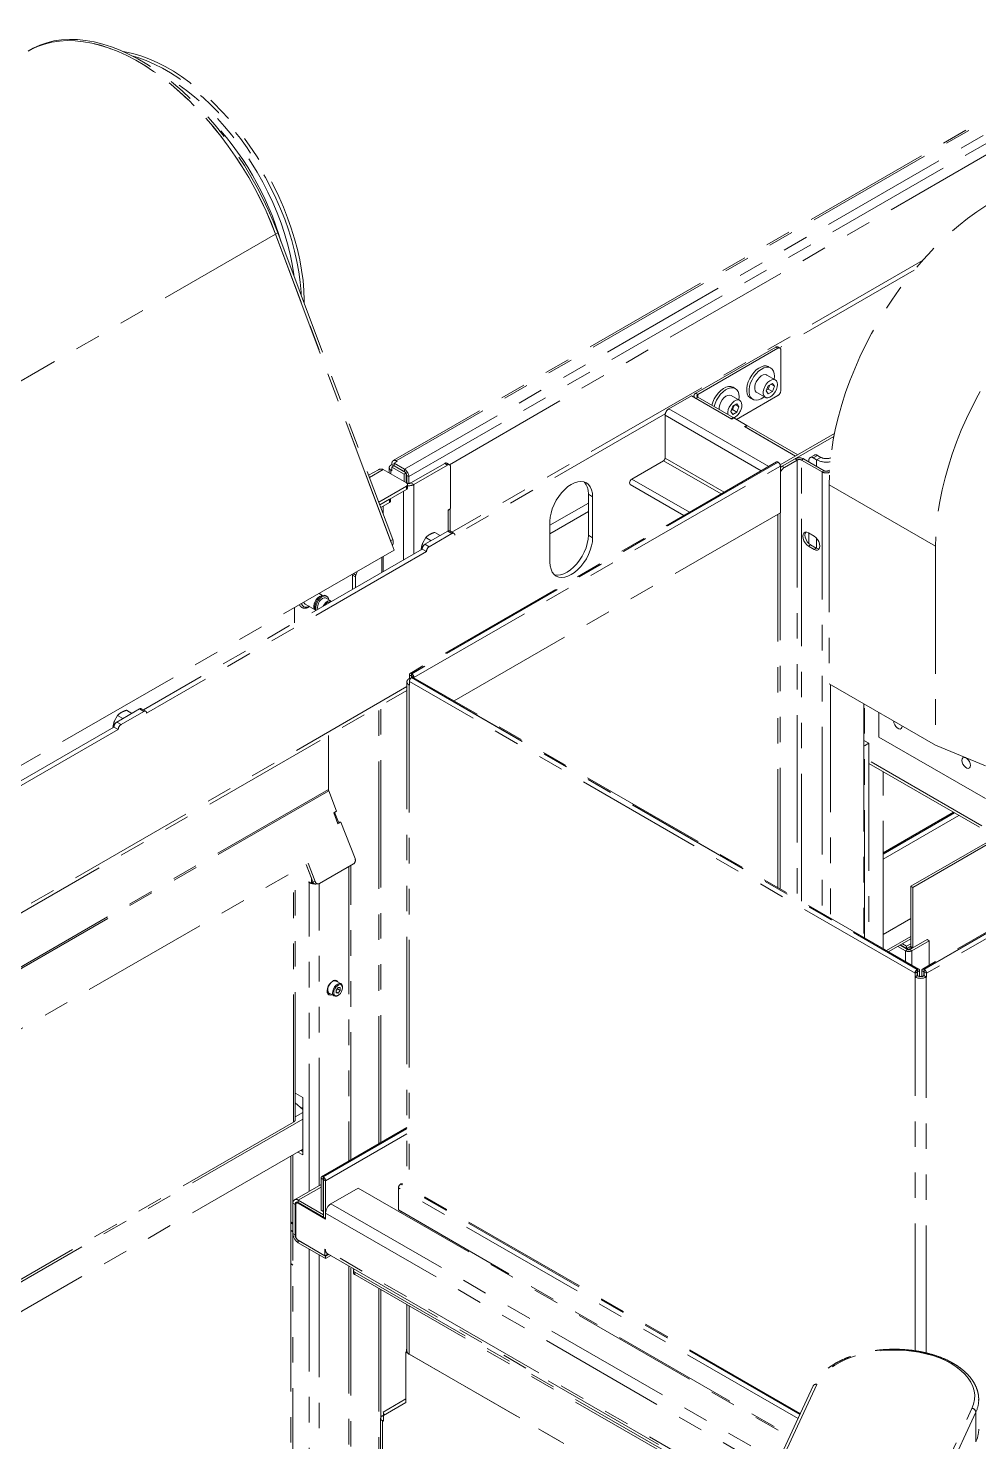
# Paper-space layout 'Blatt1' of a CAD drawing. Header units: millimetres. Extents: x 0 to 1189, y 0 to 841.
# Drawn here: x 619.1 to 666.4, y 209.8 to 280.2 of the extents above; entities that cross this region are included whole.
import ezdxf

# ---------------------------------------------------------------- set-up
doc = ezdxf.new("R2010")
doc.units = ezdxf.units.MM
doc.linetypes.add('PHANTOM', pattern=[12.7, 6.35, -1.27, 1.27, -1.27, 1.27, -1.27])

psp = doc.layouts.new('Blatt1')

# ---------------------------------------------------------------- linework, layer by layer
at = {"color": 7, "linetype": 'PHANTOM', "lineweight": 18}
for p, q in [((674.602, 280.249), (637.302, 258.717)), ((619.243, 279.18), (619.137, 279.119)), ((640.096, 258.513), (675.53, 278.969)), ((631.442, 270), (637.343, 254.251)), ((637.172, 254.717), (631.446, 270.002)), ((631.552, 270.064), (637.279, 254.778)), ((663.657, 268.687), (640.216, 255.154)), ((663.24, 268.201), (656.536, 264.331)), ((656.35, 264.37), (652.362, 262.068)), ((656.456, 264.309), (652.468, 262.007)), ((656.556, 264.319), (656.45, 264.38)), ((656.597, 262.203), (656.597, 264.228)), ((656.1, 263.325), (655.987, 263.39)), ((656.324, 262.734), (655.9, 262.979)), ((652.143, 261.942), (651.02, 261.293)), ((654.158, 260.778), (652.143, 261.942)), ((652.271, 261.942), (652.271, 261.868)), ((654.556, 261.713), (654.132, 261.958)), ((654.332, 262.305), (654.219, 262.37)), ((654.392, 260.766), (656.456, 261.958)), ((655.4, 262.113), (655.824, 261.868)), ((655.87, 262.183), (655.972, 262.446)), ((655.972, 262.038), (655.87, 262.183)), ((655.964, 262.278), (655.89, 262.235)), ((656.046, 262.489), (655.964, 262.278)), ((655.964, 262.278), (656.176, 262.155)), ((655.972, 262.446), (656.176, 262.564)), ((656.176, 262.155), (655.972, 262.038)), ((656.101, 262.52), (656.278, 262.418)), ((656.176, 262.564), (656.278, 262.418)), ((656.278, 262.418), (656.176, 262.155)), ((652.271, 261.869), (652.27, 261.868)), ((654.123, 260.799), (652.362, 261.815)), ((654.229, 260.86), (652.468, 261.876)), ((654.102, 261.163), (654.205, 261.426)), ((654.196, 261.257), (654.122, 261.215)), ((654.278, 261.468), (654.196, 261.257)), ((654.196, 261.257), (654.408, 261.135)), ((654.205, 261.426), (654.409, 261.543)), ((654.333, 261.5), (654.51, 261.398)), ((654.51, 261.398), (654.408, 261.135)), ((654.409, 261.543), (654.51, 261.398)), ((655.087, 261.832), (655.2, 261.766)), ((650.844, 261.045), (640.369, 254.998)), ((650.834, 260.973), (650.834, 258.845)), ((654.204, 261.017), (654.102, 261.163)), ((654.123, 260.799), (654.229, 260.86)), ((654.264, 260.84), (654.158, 260.778)), ((654.408, 261.135), (654.204, 261.017)), ((654.229, 260.819), (654.229, 260.86)), ((654.264, 260.84), (654.9, 260.472)), ((654.9, 260.472), (654.794, 260.411)), ((657.335, 258.944), (654.794, 260.411)), ((654.83, 260.391), (654.936, 260.452)), ((657.335, 258.944), (654.83, 260.391)), ((654.9, 260.431), (654.9, 260.472)), ((657.441, 259.006), (654.936, 260.452)), ((656.567, 258.501), (659.271, 260.062)), ((656.576, 258.384), (659.244, 259.924)), ((637.24, 258.518), (637.187, 258.487)), ((637.24, 258.579), (637.24, 258.518)), ((637.346, 258.457), (637.24, 258.518)), ((637.346, 258.457), (637.24, 258.396)), ((637.24, 258.212), (637.24, 258.396)), ((637.24, 258.396), (637.845, 258.047)), ((637.346, 258.457), (637.346, 258.518)), ((637.951, 258.108), (637.346, 258.457)), ((637.506, 258.671), (637.353, 258.583)), ((637.866, 258.287), (637.353, 258.583)), ((637.353, 258.461), (637.353, 258.583)), ((637.353, 258.461), (637.866, 258.165)), ((637.506, 258.671), (637.452, 258.702)), ((656.382, 258.647), (638.139, 248.115)), ((638.184, 257.607), (639.867, 258.578)), ((638.326, 257.525), (640.009, 258.496)), ((640.109, 258.506), (639.967, 258.588)), ((640.15, 256.333), (640.15, 258.415)), ((650.755, 258.707), (649.18, 257.798)), ((656.467, 258.635), (656.46, 258.639)), ((656.576, 256.122), (656.576, 258.445)), ((657.304, 258.804), (656.668, 258.437)), ((656.774, 258.376), (657.411, 258.743)), ((657.623, 258.743), (658.648, 258.151)), ((658.754, 258.213), (657.729, 258.804)), ((657.997, 258.731), (657.997, 258.649)), ((658.272, 258.991), (658.06, 258.868)), ((658.21, 258.853), (658.379, 258.756)), ((658.422, 258.976), (658.591, 258.878)), ((636.565, 258.263), (636.078, 257.982)), ((637.958, 257.607), (636.798, 258.276)), ((637.099, 258.365), (637.099, 258.102)), ((637.24, 258.212), (637.187, 258.242)), ((637.951, 258.108), (637.845, 258.047)), ((637.845, 258.047), (637.845, 257.672)), ((637.951, 258.108), (637.951, 257.611)), ((637.972, 257.599), (637.972, 257.981)), ((638.078, 257.58), (638.078, 257.92)), ((659.026, 258.247), (658.966, 258.213)), ((636.578, 256.647), (637.958, 257.443)), ((636.629, 256.513), (637.958, 257.28)), ((638.017, 257.362), (638.017, 257.525)), ((647.016, 257.039), (647.016, 254.997)), ((649.1, 257.529), (651.773, 255.986)), ((659.002, 257.51), (659.002, 247.598)), ((636.629, 256.513), (637.117, 256.794)), ((636.679, 256.378), (637.117, 256.631)), ((637.175, 256.713), (637.175, 256.828)), ((640.15, 256.333), (640.03, 256.263)), ((640.142, 255.197), (640.142, 256.328)), ((647.228, 254.875), (647.228, 256.916)), ((640.03, 256.263), (640.03, 256.231)), ((640.03, 256.231), (640.037, 256.235)), ((640.334, 246.746), (656.576, 256.122)), ((645.107, 255.692), (645.107, 253.65)), ((656.456, 256.053), (656.456, 237.438)), ((656.562, 256.114), (656.562, 237.377)), ((638.921, 254.881), (638.774, 254.612)), ((640.016, 255.202), (638.884, 254.549)), ((639.19, 254.726), (638.921, 254.881)), ((639.096, 254.427), (640.228, 255.08)), ((639.639, 254.985), (639.37, 255.14)), ((640.328, 255.09), (640.116, 255.212)), ((658.259, 254.946), (657.976, 255.11)), ((657.997, 255.097), (657.997, 254.582)), ((637.343, 254.251), (598.247, 231.682)), ((638.743, 254.304), (624.872, 246.296)), ((638.955, 254.182), (625.025, 246.14)), ((637.19, 254.659), (637.172, 254.717)), ((638.718, 254.29), (638.696, 254.302)), ((638.696, 254.302), (638.707, 254.283)), ((638.743, 254.304), (638.955, 254.182)), ((657.976, 254.456), (658.259, 254.293)), ((658.365, 254.354), (658.082, 254.518)), ((664.305, 254.449), (664.305, 244.536)), ((636.728, 253.896), (636.728, 253.141)), ((635.309, 253.077), (635.278, 252.997)), ((635.278, 252.304), (635.278, 252.997)), ((635.42, 252.386), (635.42, 252.924)), ((635.438, 253.017), (635.506, 253.191)), ((633.776, 251.999), (633.609, 252.096)), ((632.393, 251.394), (632.393, 250.638)), ((632.921, 251.569), (633.423, 251.279)), ((633.87, 252.012), (633.936, 251.992)), ((633.993, 251.959), (633.936, 251.992)), ((634.197, 251.725), (633.957, 251.864)), ((638.092, 247.852), (638.107, 247.86)), ((638.107, 247.86), (638.107, 248.044)), ((638.146, 247.838), (638.107, 247.86)), ((638.213, 247.905), (638.213, 247.983)), ((638.216, 248.108), (638.223, 248.103)), ((638.223, 247.981), (638.216, 247.985)), ((638.223, 247.912), (638.216, 247.907)), ((638.227, 247.914), (638.227, 247.975)), ((663.474, 233.387), (638.301, 247.919)), ((638.333, 247.901), (638.333, 247.914)), ((595.168, 222.556), (637.981, 247.271)), ((637.981, 247.697), (637.981, 222.563)), ((638.107, 247.534), (638.092, 247.542)), ((638.107, 247.534), (638.107, 247.718)), ((659.002, 247.598), (664.305, 244.536)), ((636.692, 224.752), (636.692, 246.527)), ((660.734, 246.598), (660.734, 234.969)), ((660.759, 234.955), (660.759, 246.583)), ((623.577, 246.023), (623.43, 245.754)), ((624.672, 246.344), (623.54, 245.691)), ((623.846, 245.868), (623.577, 246.023)), ((623.752, 245.569), (624.884, 246.222)), ((624.295, 246.127), (624.026, 246.282)), ((624.984, 246.232), (624.772, 246.354)), ((661.476, 244.944), (661.476, 246.169)), ((623.399, 245.446), (609.527, 237.438)), ((623.611, 245.324), (609.681, 237.282)), ((623.374, 245.432), (623.352, 245.444)), ((623.352, 245.444), (623.363, 245.425)), ((623.399, 245.446), (623.611, 245.324)), ((634.076, 242.339), (634.076, 245.017)), ((660.981, 244.637), (660.759, 244.766)), ((660.759, 244.521), (660.769, 244.515)), ((660.769, 244.515), (660.981, 244.637)), ((660.769, 234.948), (660.769, 244.515)), ((660.981, 244.637), (660.981, 234.826)), ((661.476, 244.944), (666.78, 241.882)), ((666.78, 243.515), (664.305, 244.536)), ((660.981, 243.634), (666.69, 240.338)), ((681.894, 243.919), (663.651, 233.387)), ((661.689, 234.418), (661.689, 243.226)), ((634.481, 241.259), (634.091, 242.265)), ((634.34, 241.177), (634.481, 241.259)), ((634.34, 241.177), (634.552, 240.631)), ((634.571, 240.701), (634.378, 241.199)), ((665.191, 241.204), (661.689, 239.182)), ((634.533, 240.679), (634.571, 240.701)), ((634.552, 240.631), (634.693, 240.712)), ((634.693, 240.712), (634.571, 240.701)), ((635.401, 238.89), (634.693, 240.712)), ((666.886, 239.717), (663.067, 237.513)), ((663.173, 237.451), (666.992, 239.656)), ((600.171, 219.668), (633.067, 238.658)), ((632.427, 225.896), (632.427, 238.289)), ((633.228, 237.918), (632.964, 238.598)), ((633.298, 237.736), (632.964, 238.598)), ((633.421, 237.747), (633.067, 238.658)), ((635.33, 238.626), (633.633, 237.646)), ((635.2, 223.89), (635.2, 238.551)), ((633.107, 237.737), (633.228, 237.668)), ((633.107, 237.705), (633.107, 237.737)), ((633.136, 237.721), (633.107, 237.705)), ((633.114, 237.7), (633.107, 237.705)), ((633.228, 237.668), (633.228, 237.918)), ((633.308, 237.714), (633.228, 237.668)), ((633.457, 237.618), (633.58, 237.629)), ((663.067, 237.513), (663.173, 237.451)), ((663.067, 237.513), (663.067, 234.516)), ((663.173, 234.455), (663.173, 237.451)), ((661.689, 235.116), (663.067, 235.912)), ((663.067, 235.014), (661.862, 234.318)), ((663.067, 234.891), (661.968, 234.257)), ((662.424, 234.52), (662.802, 234.302)), ((662.53, 234.581), (662.802, 234.424)), ((662.908, 234.363), (662.53, 234.581)), ((662.862, 234.406), (662.544, 234.589)), ((662.862, 234.528), (662.65, 234.651)), ((662.862, 234.528), (663.067, 234.647)), ((662.862, 234.406), (662.862, 234.528)), ((662.862, 234.406), (663.067, 234.524)), ((663.881, 234.863), (663.014, 234.363)), ((663.067, 234.516), (663.014, 234.485)), ((663.067, 234.516), (663.173, 234.455)), ((663.12, 234.302), (663.987, 234.802)), ((663.12, 234.424), (663.173, 234.455)), ((663.881, 234.863), (663.987, 234.802)), ((663.987, 234.802), (663.987, 233.581)), ((663.28, 233.002), (663.28, 233.186)), ((663.386, 233.063), (663.28, 233.002)), ((663.386, 233.247), (663.386, 233.063)), ((663.4, 233.055), (663.386, 233.063)), ((663.396, 233.38), (663.389, 233.375)), ((663.389, 233.253), (663.396, 233.257)), ((663.4, 233.055), (663.4, 233.255)), ((663.506, 233.02), (663.506, 233.316)), ((663.619, 233.316), (663.619, 233.02)), ((663.725, 233.255), (663.725, 233.055)), ((663.739, 233.063), (663.725, 233.055)), ((663.736, 233.375), (663.729, 233.38)), ((663.729, 233.257), (663.736, 233.253)), ((663.739, 233.063), (663.739, 233.247)), ((663.739, 233.063), (663.845, 233.002)), ((663.845, 233.002), (663.845, 233.186)), ((634.56, 232.477), (634.454, 232.345)), ((634.525, 232.408), (634.454, 232.32)), ((634.454, 232.204), (634.454, 232.345)), ((634.707, 232.655), (634.466, 232.794)), ((634.525, 232.408), (634.508, 232.412)), ((634.525, 232.433), (634.525, 232.408)), ((634.525, 232.408), (634.666, 232.326)), ((634.666, 232.467), (634.56, 232.477)), ((634.666, 232.467), (634.666, 232.326)), ((634.779, 232.462), (634.779, 232.495)), ((663.28, 233.002), (663.294, 232.994)), ((663.831, 232.994), (663.845, 233.002)), ((634.067, 232.184), (634.03, 232.178)), ((634.035, 232.203), (634.092, 232.17)), ((634.116, 232.187), (634.357, 232.049)), ((634.158, 232.15), (634.183, 232.149)), ((634.454, 232.255), (634.56, 232.194)), ((634.56, 232.194), (634.454, 232.204)), ((634.532, 232.066), (634.56, 232.082)), ((634.56, 232.194), (634.666, 232.326)), ((632.45, 227.195), (632.427, 227.21)), ((632.427, 226.733), (632.803, 226.399)), ((632.45, 227.195), (632.803, 226.991)), ((632.803, 226.991), (632.803, 224.133)), ((632.681, 226.476), (632.803, 226.487)), ((632.337, 225.769), (610.969, 213.434)), ((632.803, 225.912), (611.079, 213.371)), ((637.981, 225.496), (633.74, 223.048)), ((632.803, 224.423), (612.369, 212.626)), ((632.202, 224.076), (632.202, 220.802)), ((632.308, 206.169), (632.308, 224.137)), ((632.803, 224.133), (632.552, 224.278)), ((632.694, 224.359), (632.803, 224.296)), ((632.803, 224.301), (632.698, 224.362)), ((633.708, 222.66), (632.387, 221.897)), ((633.708, 221.38), (633.708, 222.977)), ((633.814, 222.915), (633.814, 221.319)), ((633.818, 223.04), (633.825, 223.036)), ((633.825, 222.913), (633.818, 222.917)), ((633.829, 221.033), (633.829, 222.907)), ((633.935, 222.846), (633.935, 220.972)), ((634.203, 221.699), (635.561, 222.482)), ((635.561, 222.482), (657.028, 210.09)), ((637.562, 221.393), (637.562, 222.491)), ((637.672, 222.681), (637.679, 222.685)), ((657.568, 211.255), (637.756, 222.692)), ((632.549, 221.769), (632.483, 221.731)), ((632.577, 221.878), (633.829, 221.156)), ((632.308, 221.723), (632.308, 220.221)), ((632.414, 221.662), (632.414, 220.159)), ((632.45, 220.082), (632.45, 221.658)), ((632.563, 221.723), (633.935, 220.931)), ((633.829, 221.033), (632.577, 221.756)), ((633.814, 221.319), (633.708, 221.38)), ((633.814, 221.319), (633.829, 221.327)), ((633.829, 221.033), (633.829, 221.156)), ((633.935, 220.931), (633.935, 221.233)), ((637.562, 221.393), (657.051, 210.142)), ((637.682, 221.323), (637.682, 221.258)), ((632.202, 220.802), (632.308, 220.741)), ((632.245, 220.777), (632.202, 220.753)), ((632.202, 220.753), (632.308, 220.692)), ((632.202, 220.753), (632.202, 220.381)), ((632.308, 220.32), (632.202, 220.381)), ((632.223, 220.369), (632.202, 220.356)), ((633.829, 221.033), (633.935, 220.972)), ((632.308, 220.295), (632.202, 220.356)), ((632.202, 220.356), (632.202, 218.723)), ((632.563, 219.886), (633.906, 219.11)), ((633.935, 219.094), (632.577, 219.878)), ((632.577, 219.755), (633.935, 218.971)), ((633.906, 219.437), (633.935, 219.421)), ((633.906, 219.11), (633.906, 219.437)), ((634.012, 219.172), (633.906, 219.11)), ((633.935, 219.421), (633.935, 219.404)), ((634.092, 219.185), (633.935, 219.094)), ((634.198, 219.124), (633.935, 218.971)), ((633.935, 219.094), (633.935, 218.971)), ((634.012, 219.172), (634.012, 219.231)), ((634.012, 219.212), (634.076, 219.176)), ((634.013, 219.23), (655.51, 206.821)), ((634.076, 219.176), (634.076, 219.194)), ((634.076, 219.176), (634.092, 219.185)), ((632.308, 218.662), (632.202, 218.723)), ((632.223, 218.711), (632.202, 218.699)), ((632.202, 218.699), (632.202, 201.176)), ((632.202, 218.699), (632.308, 218.637)), ((635.2, 199.446), (635.2, 218.545)), ((635.326, 218.38), (635.326, 218.257)), ((635.384, 218.298), (655.458, 206.709)), ((635.384, 218.175), (655.414, 206.613)), ((636.692, 211.076), (636.692, 217.42)), ((637.981, 216.676), (637.981, 214.366)), ((637.985, 214.336), (637.93, 214.305)), ((637.93, 211.804), (637.93, 214.305)), ((637.93, 214.305), (654.6, 204.681)), ((637.981, 214.457), (637.965, 214.448)), ((637.965, 214.448), (637.981, 214.438)), ((637.965, 214.448), (637.965, 214.325)), ((654.6, 204.681), (638.092, 214.211)), ((658.205, 212.626), (654.737, 205.154)), ((637.93, 211.978), (636.799, 211.325)), ((636.874, 211.195), (636.799, 211.325)), ((636.816, 211.161), (637.93, 211.804)), ((636.816, 211.172), (636.816, 211.233)), ((636.675, 211.019), (636.675, 206.69)), ((636.763, 211.141), (636.816, 211.172)), ((636.816, 210.866), (636.763, 210.896)), ((636.825, 211.167), (636.816, 211.172)), ((636.816, 211.161), (636.816, 210.866))]:
    psp.add_line(p, q, dxfattribs=at)
at = {"color": 8, "linetype": 'PHANTOM', "lineweight": 18}
for p, q in [((674.752, 280.235), (637.452, 258.702)), ((675.47, 279.996), (637.866, 258.287)), ((675.682, 279.628), (638.078, 257.92)), ((631.442, 270), (592.346, 247.431)), ((631.552, 270.064), (631.446, 270.002)), ((656.456, 264.309), (656.35, 264.37)), ((652.468, 262.007), (652.362, 262.068)), ((652.468, 262.007), (652.468, 261.876)), ((651.02, 261.293), (655.993, 258.422)), ((652.362, 261.815), (652.468, 261.876)), ((655.623, 258.208), (650.834, 260.973)), ((637.293, 258.426), (637.258, 258.447)), ((637.346, 258.518), (637.311, 258.538)), ((637.346, 258.518), (637.353, 258.522)), ((637.452, 258.641), (637.452, 258.702)), ((656.46, 258.639), (638.216, 248.108)), ((656.467, 258.635), (638.223, 248.103)), ((638.333, 247.914), (656.576, 258.445)), ((639.867, 258.578), (640.009, 258.496)), ((650.755, 258.707), (653.621, 257.053)), ((650.834, 258.845), (653.78, 257.144)), ((656.774, 258.376), (656.668, 258.437)), ((657.411, 258.743), (657.304, 258.804)), ((657.411, 258.743), (657.411, 236.887)), ((657.729, 258.804), (657.623, 258.743)), ((657.623, 236.765), (657.623, 258.743)), ((658.422, 258.976), (658.21, 258.853)), ((658.591, 258.878), (658.379, 258.756)), ((658.379, 258.429), (658.379, 258.756)), ((636.798, 258.276), (636.116, 257.882)), ((637.24, 258.273), (637.187, 258.242)), ((637.187, 258.052), (637.187, 258.242)), ((637.866, 258.165), (637.866, 258.287)), ((637.972, 257.981), (638.078, 257.92)), ((652.046, 256.144), (649.18, 257.798)), ((658.754, 258.213), (658.648, 258.151)), ((658.648, 258.151), (658.648, 236.173)), ((658.966, 258.213), (659.022, 258.181)), ((637.817, 257.198), (637.817, 253.769)), ((637.958, 257.28), (637.958, 257.443)), ((638.184, 257.607), (638.326, 257.525)), ((638.326, 254.063), (638.326, 257.525)), ((647.016, 257.039), (647.228, 256.916)), ((664.305, 254.449), (659.002, 257.51)), ((636.805, 256.041), (636.805, 256.451)), ((637.117, 256.631), (637.117, 256.794)), ((645.107, 255.492), (647.016, 256.594)), ((640.03, 256.239), (640.037, 256.235)), ((640.037, 255.213), (640.037, 256.235)), ((645.107, 255.074), (647.016, 256.176)), ((640.016, 255.202), (640.228, 255.08)), ((647.016, 254.997), (647.228, 254.875)), ((637.172, 254.717), (637.279, 254.778)), ((638.884, 254.549), (639.096, 254.427)), ((658.082, 254.518), (657.976, 254.456)), ((658.365, 254.354), (658.259, 254.293)), ((658.379, 254.347), (658.379, 254.846)), ((636.805, 253.186), (636.805, 253.941)), ((635.42, 252.924), (635.281, 253.004)), ((635.438, 253.017), (635.321, 253.085)), ((638.139, 247.826), (638.092, 247.852)), ((638.213, 247.983), (638.107, 248.044)), ((638.213, 247.983), (638.216, 247.985)), ((638.216, 247.985), (638.216, 248.108)), ((638.216, 247.907), (663.389, 233.375)), ((638.223, 247.981), (638.223, 248.103)), ((638.223, 247.912), (663.396, 233.38)), ((638.227, 247.975), (638.333, 247.914)), ((637.981, 247.459), (595.005, 222.65)), ((638.107, 247.55), (638.092, 247.542)), ((638.092, 247.542), (638.092, 222.498)), ((663.28, 233.186), (638.107, 247.718)), ((659.072, 247.557), (659.072, 235.928)), ((636.579, 224.686), (636.579, 246.462)), ((624.672, 246.344), (624.884, 246.222)), ((623.54, 245.691), (623.752, 245.569)), ((666.603, 240.531), (660.981, 243.776)), ((663.729, 233.38), (681.972, 243.911)), ((663.736, 233.375), (681.979, 243.907)), ((682.089, 243.717), (663.845, 233.186)), ((634.076, 242.339), (597.488, 221.217)), ((634.091, 242.265), (597.56, 221.175)), ((665.237, 241.177), (661.689, 239.129)), ((665.244, 241.173), (661.689, 239.121)), ((665.463, 241.047), (661.689, 238.868)), ((632.337, 225.769), (632.337, 238.236)), ((635.094, 238.49), (635.094, 223.829)), ((633.143, 237.717), (633.114, 237.7)), ((633.114, 222.317), (633.114, 237.7)), ((633.421, 237.747), (633.298, 237.736)), ((633.623, 222.611), (633.623, 237.641)), ((663.014, 234.485), (663.12, 234.424)), ((662.816, 234.432), (662.802, 234.424)), ((662.908, 234.363), (662.802, 234.302)), ((662.802, 233.775), (662.802, 234.302)), ((663.014, 234.363), (663.12, 234.302)), ((663.12, 233.591), (663.12, 234.302)), ((663.386, 233.247), (663.28, 233.186)), ((663.4, 233.055), (663.294, 232.994)), ((663.389, 233.253), (663.389, 233.375)), ((663.396, 233.257), (663.396, 233.38)), ((663.4, 233.255), (663.396, 233.257)), ((663.4, 233.255), (663.506, 233.316)), ((663.725, 233.255), (663.619, 233.316)), ((663.729, 233.257), (663.725, 233.255)), ((663.725, 233.055), (663.831, 232.994)), ((663.729, 233.257), (663.729, 233.38)), ((663.736, 233.253), (663.736, 233.375)), ((663.739, 233.247), (663.845, 233.186)), ((663.294, 214.374), (663.294, 232.994)), ((663.831, 214.27), (663.831, 232.994)), ((632.803, 226.244), (632.427, 226.027)), ((637.981, 225.443), (633.818, 223.04)), ((637.981, 225.435), (633.825, 223.036)), ((637.981, 225.182), (633.935, 222.846)), ((632.577, 221.878), (633.708, 222.531)), ((633.814, 222.915), (633.708, 222.977)), ((633.814, 222.915), (633.818, 222.917)), ((633.818, 222.917), (633.818, 223.04)), ((633.825, 222.913), (633.825, 223.036)), ((633.829, 222.907), (633.935, 222.846)), ((657.454, 211.008), (637.562, 222.491)), ((657.546, 211.207), (637.672, 222.681)), ((657.549, 211.214), (637.679, 222.685)), ((632.577, 221.756), (632.577, 221.878)), ((632.414, 221.662), (632.308, 221.723)), ((632.414, 221.662), (632.452, 221.684)), ((632.598, 221.744), (632.563, 221.723)), ((633.935, 221.233), (656.227, 208.364)), ((634.203, 221.699), (656.454, 208.854)), ((632.414, 220.159), (632.308, 220.221)), ((632.45, 220.18), (632.414, 220.159)), ((632.577, 219.878), (632.577, 219.755)), ((633.114, 200.65), (633.114, 219.445)), ((633.623, 200.356), (633.623, 219.151)), ((655.557, 206.922), (633.935, 219.404)), ((635.094, 218.606), (635.094, 199.507)), ((635.384, 218.298), (635.384, 218.175)), ((636.579, 198.65), (636.579, 217.486)), ((638.092, 216.612), (638.092, 214.211)), ((658.386, 212.706), (654.918, 205.233)), ((636.87, 211.202), (636.816, 211.233)), ((662.645, 204.038), (666.114, 211.51)), ((666.307, 211.317), (662.839, 203.845)), ((666.307, 211.317), (666.307, 209.847)), ((636.816, 211.111), (636.763, 211.141)), ((636.816, 210.927), (636.763, 210.896)), ((636.763, 206.568), (636.763, 210.896))]:
    psp.add_line(p, q, dxfattribs=at)
at = {"color": 7, "linetype": 'PHANTOM', "lineweight": 18, "flags": 128}
for points in [[(631.442, 270), (631.216, 270.573), (630.969, 271.141), (630.701, 271.705), (630.414, 272.262), (630.107, 272.811), (629.783, 273.348), (629.442, 273.874), (629.085, 274.385), (628.714, 274.881), (628.329, 275.36), (627.932, 275.82), (627.525, 276.259), (627.108, 276.677), (626.683, 277.072), (626.251, 277.442), (625.814, 277.786), (625.373, 278.104), (624.93, 278.394), (624.486, 278.656), (624.042, 278.888), (623.6, 279.089), (623.162, 279.26), (622.728, 279.399), (622.301, 279.506), (621.881, 279.58), (621.47, 279.622), (621.07, 279.632), (620.681, 279.608), (620.305, 279.552), (619.943, 279.464), (619.596, 279.343), (619.266, 279.19), (619.133, 279.117)], [(619.137, 279.119), (619.27, 279.192), (619.6, 279.345), (619.946, 279.466), (620.308, 279.554), (620.684, 279.61), (621.073, 279.634), (621.474, 279.624), (621.884, 279.582), (622.304, 279.508), (622.732, 279.401), (623.165, 279.262), (623.604, 279.091), (624.046, 278.89), (624.489, 278.658), (624.934, 278.396), (625.377, 278.106), (625.818, 277.788), (626.255, 277.444), (626.686, 277.074), (627.111, 276.679), (627.528, 276.261), (627.936, 275.822), (628.332, 275.362), (628.717, 274.883), (629.088, 274.387), (629.445, 273.876), (629.786, 273.35), (630.111, 272.813), (630.417, 272.264), (630.705, 271.707), (630.973, 271.144), (631.22, 270.575), (631.446, 270.002)], [(619.243, 279.18), (619.376, 279.254), (619.706, 279.406), (620.052, 279.527), (620.414, 279.616), (620.79, 279.672), (621.179, 279.695), (621.58, 279.686), (621.991, 279.644), (622.41, 279.569), (622.838, 279.462), (623.271, 279.323), (623.71, 279.152), (624.152, 278.951), (624.595, 278.719), (625.04, 278.458), (625.483, 278.168), (625.924, 277.85), (626.361, 277.505), (626.792, 277.135), (627.217, 276.74), (627.634, 276.322), (628.042, 275.883), (628.438, 275.423), (628.823, 274.945), (629.195, 274.449), (629.551, 273.937), (629.893, 273.412), (630.217, 272.874), (630.523, 272.326), (630.811, 271.769), (631.079, 271.205), (631.326, 270.636), (631.552, 270.064)], [(632.874, 266.535), (632.873, 266.711), (632.854, 267.195), (632.811, 267.69), (632.742, 268.196), (632.649, 268.711), (632.532, 269.232), (632.392, 269.757), (632.228, 270.285), (632.041, 270.814), (631.833, 271.342), (631.603, 271.866), (631.353, 272.386), (631.084, 272.898), (630.797, 273.401), (630.492, 273.893), (630.171, 274.372), (629.835, 274.837), (629.486, 275.286), (629.124, 275.717), (628.751, 276.128), (628.368, 276.518), (627.977, 276.886), (627.58, 277.23), (627.177, 277.548), (626.77, 277.841), (626.361, 278.106), (625.952, 278.342), (625.543, 278.549), (625.136, 278.727), (624.733, 278.873), (624.336, 278.988), (623.945, 279.072), (623.865, 279.085)], [(632.723, 266.939), (632.713, 267.113), (632.669, 267.609), (632.601, 268.115), (632.508, 268.629), (632.391, 269.15), (632.25, 269.676), (632.086, 270.204), (631.9, 270.733), (631.691, 271.26), (631.462, 271.785), (631.212, 272.304), (630.943, 272.816), (630.655, 273.319), (630.35, 273.811), (630.029, 274.291), (629.694, 274.756), (629.344, 275.204), (628.982, 275.635), (628.609, 276.046), (628.227, 276.437), (627.836, 276.804), (627.438, 277.148), (627.036, 277.467), (626.629, 277.759), (626.22, 278.024), (625.81, 278.261), (625.401, 278.468), (624.995, 278.645), (624.592, 278.791), (624.291, 278.881)], [(670.82, 272.703), (670.403, 272.69), (669.976, 272.644), (669.539, 272.564), (669.095, 272.45), (668.645, 272.304), (668.19, 272.125), (667.731, 271.915), (667.27, 271.673), (666.81, 271.401), (666.35, 271.099), (665.892, 270.769), (665.439, 270.411), (664.991, 270.026), (664.55, 269.617), (664.117, 269.184), (663.694, 268.728), (663.282, 268.251), (662.882, 267.755), (662.496, 267.241), (662.125, 266.711), (661.77, 266.167), (661.432, 265.609), (661.113, 265.041), (660.812, 264.464), (660.533, 263.879), (660.274, 263.289), (660.038, 262.695), (659.824, 262.1), (659.634, 261.505), (659.468, 260.913), (659.326, 260.325), (659.21, 259.742), (659.119, 259.168), (659.054, 258.603), (659.015, 258.05), (659.002, 257.51)], [(676.123, 269.641), (675.706, 269.629), (675.279, 269.582), (674.843, 269.502), (674.399, 269.389), (673.948, 269.243), (673.493, 269.064), (673.034, 268.853), (672.574, 268.611), (672.113, 268.339), (671.653, 268.037), (671.195, 267.707), (670.742, 267.349), (670.294, 266.965), (669.853, 266.555), (669.42, 266.122), (668.997, 265.666), (668.585, 265.19), (668.185, 264.694), (667.799, 264.18), (667.428, 263.65), (667.073, 263.105), (666.735, 262.548), (666.416, 261.979), (666.116, 261.402), (665.836, 260.817), (665.577, 260.227), (665.341, 259.634), (665.127, 259.039), (664.937, 258.444), (664.771, 257.851), (664.629, 257.263), (664.513, 256.681), (664.422, 256.106), (664.357, 255.542), (664.318, 254.989), (664.305, 254.449)], [(655.987, 263.39), (655.975, 263.397), (655.873, 263.429), (655.758, 263.428), (655.633, 263.393), (655.504, 263.326), (655.377, 263.23), (655.256, 263.109), (655.147, 262.967), (655.054, 262.811), (654.98, 262.646), (654.93, 262.48), (654.904, 262.32), (654.904, 262.171), (654.93, 262.04), (654.98, 261.933), (655.054, 261.854), (655.087, 261.832)], [(656.274, 262.763), (656.286, 262.913), (656.273, 263.053), (656.235, 263.173), (656.172, 263.267), (656.088, 263.331), (655.986, 263.364), (655.871, 263.362), (655.746, 263.328), (655.618, 263.261), (655.49, 263.165), (655.37, 263.044), (655.26, 262.902), (655.167, 262.746), (655.093, 262.581), (655.043, 262.415), (655.017, 262.254), (655.017, 262.106), (655.043, 261.975), (655.093, 261.868), (655.167, 261.788), (655.26, 261.74), (655.37, 261.724), (655.49, 261.742), (655.618, 261.793), (655.746, 261.875), (655.774, 261.897)], [(655.9, 262.979), (655.891, 262.983), (655.813, 263.002), (655.722, 262.987), (655.626, 262.939), (655.531, 262.862), (655.446, 262.761), (655.376, 262.645), (655.326, 262.521), (655.3, 262.399), (655.3, 262.288), (655.326, 262.196), (655.376, 262.13), (655.4, 262.113)], [(656.428, 262.505), (656.415, 262.607), (656.376, 262.687), (656.315, 262.738), (656.237, 262.757), (656.146, 262.742), (656.05, 262.694), (655.956, 262.617), (655.87, 262.517), (655.8, 262.4), (655.75, 262.276), (655.724, 262.154), (655.724, 262.043), (655.75, 261.951), (655.8, 261.885), (655.87, 261.849), (655.956, 261.848), (656.05, 261.879), (656.146, 261.943), (656.237, 262.032), (656.315, 262.142), (656.376, 262.263), (656.415, 262.387), (656.428, 262.505)], [(654.219, 262.37), (654.207, 262.376), (654.106, 262.408), (653.99, 262.407), (653.865, 262.372), (653.737, 262.306), (653.609, 262.21), (653.489, 262.088), (653.379, 261.947), (653.286, 261.79), (653.213, 261.626), (653.165, 261.474)], [(654.506, 261.742), (654.518, 261.893), (654.505, 262.033), (654.467, 262.153), (654.404, 262.246), (654.321, 262.311), (654.219, 262.343), (654.103, 262.342), (653.978, 262.307), (653.85, 262.24), (653.723, 262.144), (653.602, 262.023), (653.493, 261.881), (653.399, 261.725), (653.326, 261.561), (653.278, 261.409)], [(654.132, 261.958), (654.123, 261.963), (654.045, 261.982), (653.954, 261.966), (653.858, 261.919), (653.764, 261.841), (653.678, 261.741), (653.608, 261.624), (653.558, 261.501), (653.532, 261.379), (653.532, 261.267), (653.533, 261.262)], [(654.66, 261.484), (654.647, 261.587), (654.608, 261.667), (654.548, 261.718), (654.469, 261.737), (654.378, 261.721), (654.282, 261.674), (654.188, 261.597), (654.102, 261.496), (654.032, 261.38), (653.982, 261.256), (653.956, 261.134), (653.956, 261.022), (653.957, 261.017)], [(637.346, 258.518), (637.348, 258.541), (637.353, 258.558)], [(637.866, 258.165), (637.887, 258.151), (637.904, 258.135)], [(647.228, 256.916), (647.215, 257.1), (647.176, 257.265), (647.113, 257.406), (647.026, 257.519), (646.918, 257.603), (646.791, 257.655), (646.649, 257.673), (646.495, 257.658), (646.333, 257.61), (646.168, 257.529), (646.002, 257.418), (645.84, 257.28), (645.686, 257.117), (645.544, 256.935), (645.418, 256.737), (645.309, 256.529), (645.223, 256.315), (645.159, 256.1), (645.12, 255.891), (645.107, 255.692)], [(649.1, 257.529), (649.1, 257.529), (649.075, 257.557), (649.067, 257.602), (649.075, 257.657), (649.1, 257.714), (649.137, 257.763), (649.18, 257.798)], [(645.107, 253.65), (645.12, 253.466), (645.159, 253.302), (645.223, 253.161), (645.309, 253.047), (645.418, 252.964), (645.544, 252.912), (645.686, 252.893), (645.84, 252.909), (646.002, 252.957), (646.168, 253.038), (646.333, 253.149), (646.495, 253.287), (646.649, 253.449), (646.791, 253.632), (646.918, 253.83), (647.026, 254.038), (647.113, 254.252), (647.176, 254.467), (647.215, 254.676), (647.228, 254.875)], [(647.016, 254.997), (647.003, 254.798), (646.964, 254.589), (646.9, 254.375), (646.814, 254.161), (646.705, 253.952), (646.579, 253.754), (646.437, 253.572), (646.283, 253.409), (646.121, 253.271), (645.955, 253.16), (645.79, 253.08), (645.628, 253.031), (645.474, 253.016), (645.332, 253.034), (645.319, 253.038)], [(657.976, 255.11), (657.889, 255.144), (657.81, 255.143), (657.747, 255.107), (657.707, 255.039), (657.693, 254.946), (657.707, 254.837), (657.747, 254.723), (657.81, 254.615), (657.889, 254.523), (657.976, 254.456)], [(658.082, 254.518), (657.995, 254.584), (657.916, 254.676), (657.853, 254.784), (657.813, 254.899), (657.799, 255.008), (657.813, 255.1), (657.836, 255.148)], [(658.259, 254.293), (658.346, 254.259), (658.425, 254.26), (658.488, 254.296), (658.528, 254.364), (658.542, 254.456), (658.528, 254.565), (658.488, 254.68), (658.425, 254.788), (658.346, 254.88), (658.259, 254.946)], [(637.279, 254.778), (637.299, 254.708), (637.305, 254.641), (637.297, 254.583), (637.275, 254.537), (637.246, 254.509)], [(658.505, 254.316), (658.453, 254.32), (658.365, 254.354)], [(632.921, 251.569), (632.876, 251.611), (632.852, 251.659)], [(633.423, 251.28), (633.386, 251.317), (633.355, 251.39), (633.349, 251.483), (633.367, 251.589), (633.409, 251.697), (633.471, 251.799), (633.547, 251.885), (633.631, 251.948)], [(633.446, 251.246), (633.428, 251.27), (633.399, 251.352), (633.394, 251.454), (633.416, 251.568), (633.461, 251.685), (633.527, 251.795), (633.607, 251.889), (633.696, 251.96), (633.786, 252.002), (633.87, 252.012)], [(633.473, 251.262), (633.455, 251.319), (633.451, 251.421), (633.472, 251.535), (633.518, 251.652), (633.583, 251.762), (633.664, 251.856), (633.753, 251.928), (633.843, 251.97), (633.927, 251.979)], [(633.957, 251.864), (633.939, 251.873), (633.869, 251.879), (633.789, 251.851), (633.708, 251.791), (633.635, 251.707), (633.579, 251.607), (633.544, 251.501), (633.535, 251.403), (633.553, 251.321), (633.558, 251.311)], [(633.631, 251.948), (633.714, 251.982), (633.743, 251.986)], [(633.815, 251.46), (633.819, 251.468), (633.876, 251.568), (633.948, 251.652), (634.029, 251.712), (634.109, 251.74), (634.18, 251.734), (634.229, 251.699)], [(662.219, 245.74), (662.219, 245.74), (662.232, 245.649), (662.269, 245.554), (662.325, 245.467), (662.394, 245.397), (662.468, 245.355), (662.537, 245.344), (662.594, 245.366), (662.63, 245.419), (662.643, 245.495), (662.643, 245.495)], [(666.037, 243.536), (666.024, 243.627), (665.988, 243.722), (665.931, 243.809), (665.862, 243.878), (665.788, 243.921), (665.719, 243.931), (665.663, 243.909), (665.626, 243.857), (665.613, 243.781), (665.626, 243.689), (665.663, 243.594), (665.719, 243.507), (665.788, 243.438), (665.862, 243.396), (665.931, 243.385), (665.988, 243.407), (666.024, 243.459), (666.037, 243.536)], [(634.244, 232.114), (634.165, 232.096), (634.096, 232.111), (634.043, 232.157), (634.012, 232.23), (634.006, 232.323), (634.025, 232.429), (634.067, 232.538), (634.129, 232.639), (634.205, 232.726), (634.288, 232.788)], [(634.466, 232.794), (634.449, 232.802), (634.378, 232.808), (634.298, 232.78), (634.217, 232.721), (634.145, 232.636), (634.088, 232.536), (634.053, 232.431), (634.044, 232.332), (634.062, 232.251), (634.105, 232.195), (634.116, 232.187)], [(634.408, 232.033), (634.345, 232.056), (634.302, 232.112), (634.285, 232.193), (634.294, 232.292), (634.328, 232.397), (634.385, 232.497), (634.458, 232.582), (634.539, 232.641), (634.619, 232.67), (634.689, 232.663), (634.743, 232.623), (634.773, 232.554), (634.779, 232.495)], [(634.45, 232.053), (634.522, 232.064), (634.598, 232.108), (634.67, 232.18), (634.728, 232.27), (634.766, 232.368), (634.779, 232.462), (634.766, 232.541), (634.728, 232.595), (634.67, 232.618), (634.598, 232.607), (634.522, 232.563), (634.45, 232.491), (634.392, 232.401), (634.354, 232.303), (634.341, 232.209), (634.354, 232.13), (634.392, 232.076), (634.45, 232.053)], [(634.016, 232.216), (634.03, 232.206), (634.035, 232.203)], [(634.532, 232.066), (634.484, 232.044), (634.408, 232.033)], [(635.366, 218.449), (635.359, 218.444), (635.341, 218.424), (635.329, 218.402), (635.326, 218.38), (635.329, 218.357), (635.341, 218.335), (635.359, 218.315), (635.384, 218.298)]]:
    psp.add_lwpolyline(points, dxfattribs=at)
at = {"color": 8, "linetype": 'PHANTOM', "lineweight": 18, "flags": 128}
for points in [[(632.371, 267.877), (632.356, 267.993), (632.275, 268.492), (632.171, 268.999), (632.042, 269.511), (631.891, 270.026), (631.716, 270.543), (631.52, 271.059), (631.302, 271.572), (631.064, 272.081), (630.806, 272.584), (630.53, 273.077), (630.236, 273.561), (629.926, 274.032), (629.6, 274.489), (629.261, 274.93), (628.91, 275.354), (628.547, 275.759), (628.174, 276.142), (627.793, 276.504), (627.405, 276.841), (627.012, 277.154), (626.615, 277.441), (626.215, 277.7), (625.815, 277.931), (625.813, 277.932)], [(633.114, 251.458), (633.02, 251.419), (632.925, 251.41), (632.844, 251.435), (632.782, 251.493), (632.742, 251.579), (632.739, 251.594)], [(666.114, 211.51), (666.195, 211.725), (666.24, 211.943), (666.249, 212.163), (666.222, 212.382), (666.159, 212.599), (666.06, 212.811), (665.927, 213.017), (665.761, 213.215), (665.563, 213.402), (665.334, 213.578), (665.078, 213.741), (664.797, 213.889), (664.492, 214.02), (664.167, 214.135), (663.825, 214.231), (663.468, 214.307), (663.1, 214.364), (662.725, 214.401), (662.345, 214.416), (661.965, 214.411), (661.587, 214.385), (661.215, 214.338), (660.852, 214.271), (660.502, 214.185), (660.168, 214.08), (659.853, 213.956), (659.559, 213.817), (659.29, 213.661), (659.048, 213.492), (658.834, 213.31), (658.652, 213.117), (658.502, 212.915), (658.386, 212.706)]]:
    psp.add_lwpolyline(points, dxfattribs=at)
at = {"color": 8, "linetype": 'PHANTOM', "lineweight": 18}
for centre, radius, start, end in [((617.455, 265.445), 14.863, 16.19974, 44.33578), ((658.346, 212.551), 0.16, 75.38705, 151.73301), ((666.091, 211.294), 0.217, 6.02313, 83.9752), ((664.964, 211.954), 1.486, 334.62611, 358.2563)]:
    psp.add_arc(centre, radius, start, end, dxfattribs=at)
at = {"color": 7, "linetype": 'PHANTOM', "lineweight": 18}
for centre, radius, start, end in [((656.408, 264.289), 0.101, 65.69288, 125.61758), ((656.511, 264.242), 0.0873, 350.78596, 129.20329), ((652.41, 261.942), 0.135, 110.78342, 249.21658), ((652.493, 261.942), 0.0699, 110.78342, 249.21658), ((656.29, 262.217), 0.307, 302.60548, 357.39452), ((651.237, 260.954), 0.403, 122.60548, 177.39452), ((653.932, 261.502), 0.728, 294.05034, 358.59155), ((637.234, 258.365), 0.131, 110.78342, 249.21658), ((637.37, 258.6), 0.131, 50.79671, 189.21404), ((639.926, 258.496), 0.101, 65.69288, 125.61758), ((640.064, 258.429), 0.0873, 350.78596, 129.20329), ((650.663, 258.852), 0.172, 302.60548, 357.39452), ((656.414, 258.576), 0.078, 54.38252, 114.30721), ((656.338, 258.434), 0.238, 2.60549, 57.39462), ((656.867, 258.107), 0.386, 121.09321, 138.99988), ((657.032, 257.98), 0.473, 123.08359, 164.67698), ((657.517, 258.395), 0.461, 62.60973, 117.39038), ((657.517, 258.539), 0.231, 62.60973, 117.39038), ((658.127, 258.752), 0.131, 50.79679, 189.21396), ((658.334, 258.853), 0.151, 54.38252, 114.30721), ((658.86, 259.687), 1.048, 242.68901, 280.93231), ((658.862, 259.407), 0.594, 242.90808, 291.4788), ((637.618, 257.899), 0.461, 2.60548, 57.39452), ((637.762, 257.975), 0.21, 1.74799, 26.04696), ((658.862, 258.564), 0.465, 242.65186, 289.74635), ((658.86, 258.417), 0.231, 242.60973, 297.39038), ((637.927, 257.525), 0.0873, 290.78342, 69.21658), ((638.071, 257.825), 0.246, 242.60967, 297.39033), ((637.917, 257.372), 0.101, 294.37466, 354.3052), ((638.076, 258.001), 0.538, 263.71365, 297.70832), ((646.197, 257.098), 0.821, 355.85351, 42.36321), ((637.075, 256.723), 0.101, 294.37466, 354.3052), ((639.934, 256.432), 0.223, 297.59503, 329.28748), ((640.074, 255.12), 0.101, 65.69288, 125.61758), ((640.283, 255.012), 0.0873, 350.78596, 129.20329), ((639.05, 254.29), 0.307, 122.60548, 177.39452), ((639.262, 254.168), 0.307, 122.60548, 177.39452), ((635.68, 252.919), 0.26, 157.97884, 178.89185), ((634.164, 251.399), 0.282, 83.51316, 156.48147), ((633.893, 251.791), 0.191, 359.87346, 79.79503), ((638.151, 247.697), 0.166, 110.78358, 249.21674), ((638.173, 248.055), 0.0677, 50.79679, 189.21396), ((638.345, 247.707), 0.238, 122.60557, 177.39453), ((638.215, 247.983), 0.00218, 50.79679, 189.21396), ((638.095, 247.903), 0.238, 2.60549, 57.39462), ((638.219, 247.974), 0.00768, 2.60549, 57.39462), ((638.269, 247.848), 0.078, 65.69297, 125.61768), ((624.73, 246.262), 0.101, 65.69288, 125.61758), ((624.939, 246.154), 0.0873, 350.78596, 129.20329), ((623.706, 245.432), 0.307, 122.60548, 177.39452), ((623.918, 245.31), 0.307, 122.60548, 177.39452), ((634.284, 242.343), 0.208, 181.10815, 202.02116), ((635.202, 238.801), 0.217, 306.02322, 23.97617), ((633.362, 238.174), 0.534, 242.36442, 271.22203), ((633.457, 237.784), 0.166, 196.88213, 270.23981), ((633.568, 237.783), 0.152, 194.00172, 295.25078), ((662.967, 234.572), 0.0987, 278.14268, 298.77275), ((662.961, 234.731), 0.346, 242.60967, 297.39033), ((662.961, 234.609), 0.346, 242.60967, 297.39033), ((662.961, 234.465), 0.115, 242.60967, 297.39033), ((663.518, 233.175), 0.238, 122.60557, 177.39453), ((663.393, 233.246), 0.00768, 122.60557, 177.39453), ((663.439, 233.327), 0.0677, 350.78588, 129.20336), ((663.398, 233.255), 0.00218, 350.78588, 129.20336), ((663.562, 233.369), 0.354, 242.60973, 297.39038), ((663.686, 233.327), 0.0677, 50.79679, 189.21396), ((663.727, 233.255), 0.00218, 50.79679, 189.21396), ((663.607, 233.175), 0.238, 2.60549, 57.39462), ((663.732, 233.246), 0.00768, 2.60549, 57.39462), ((634.399, 232.658), 0.171, 32.11647, 130.47745), ((663.562, 233.512), 0.584, 242.60973, 297.39038), ((634.179, 232.322), 0.174, 186.46063, 263.07702), ((632.273, 225.911), 0.155, 294.20784, 354.47202), ((633.775, 222.987), 0.0677, 50.79671, 189.21404), ((633.817, 222.916), 0.00218, 50.79671, 189.21404), ((633.697, 222.835), 0.238, 2.60548, 57.39452), ((633.821, 222.907), 0.00768, 2.60548, 57.39452), ((637.8, 222.48), 0.238, 122.60548, 177.39452), ((637.724, 222.621), 0.078, 65.69288, 125.61758), ((632.472, 221.75), 0.166, 50.79671, 189.21404), ((632.513, 221.678), 0.1, 50.79671, 189.21404), ((632.519, 221.669), 0.0699, 50.79671, 189.21404), ((634.518, 221.207), 0.584, 122.60548, 177.39452), ((632.892, 220.247), 0.584, 182.60548, 237.39452), ((632.767, 220.175), 0.353, 182.60548, 237.39452), ((632.695, 220.093), 0.246, 182.60548, 237.39452), ((634.115, 219.381), 0.182, 172.74417, 235.94365), ((635.426, 218.267), 0.101, 185.6948, 245.62534), ((638.171, 214.385), 0.191, 185.69497, 245.62542), ((637.048, 211.235), 0.232, 167.379, 180.50144), ((636.81, 211.019), 0.131, 110.78358, 249.21674), ((664.968, 210.483), 1.482, 334.60743, 359.69898)]:
    psp.add_arc(centre, radius, start, end, dxfattribs=at)
for points, knots in [([(636.798, 258.276), (636.756, 258.286), (636.671, 258.307), (636.601, 258.278), (636.565, 258.263)], [0, 0, 0, 0, 0.500051, 1, 1, 1, 1]), ([(639.111, 255.031), (639.056, 254.994), (638.985, 254.947), (638.933, 254.893), (638.921, 254.881)], [0, 0, 0, 0, 0.776831, 1, 1, 1, 1]), ([(639.37, 255.14), (639.3, 255.116), (639.207, 255.084), (639.129, 255.041), (639.111, 255.031)], [0, 0, 0, 0, 0.758577, 1, 1, 1, 1]), ([(638.774, 254.612), (638.771, 254.605), (638.734, 254.507), (638.714, 254.401), (638.696, 254.302)], [0, 0, 0, 0, 0.070206, 1, 1, 1, 1]), ([(632.639, 251.536), (632.641, 251.528), (632.653, 251.49), (632.699, 251.437), (632.774, 251.383), (632.865, 251.361), (632.961, 251.367), (633.052, 251.395), (633.109, 251.432), (633.133, 251.447)], [0, 0, 0, 0, 0.039997, 0.20039, 0.371782, 0.536701, 0.701588, 0.87336, 1, 1, 1, 1]), ([(623.43, 245.754), (623.427, 245.747), (623.39, 245.649), (623.37, 245.543), (623.352, 245.444)], [0, 0, 0, 0, 0.070206, 1, 1, 1, 1]), ([(623.766, 246.173), (623.712, 246.136), (623.641, 246.089), (623.588, 246.035), (623.577, 246.023)], [0, 0, 0, 0, 0.776831, 1, 1, 1, 1]), ([(624.026, 246.282), (623.955, 246.258), (623.863, 246.226), (623.785, 246.183), (623.766, 246.173)], [0, 0, 0, 0, 0.758577, 1, 1, 1, 1]), ([(666.446, 211.905), (666.447, 211.951), (666.451, 212.069), (666.422, 212.261), (666.362, 212.477), (666.27, 212.689), (666.149, 212.895), (665.997, 213.094), (665.817, 213.284), (665.61, 213.464), (665.377, 213.633), (665.12, 213.788), (664.841, 213.93), (664.543, 214.055), (664.228, 214.165), (663.898, 214.258), (663.556, 214.334), (663.205, 214.392), (662.847, 214.432), (662.484, 214.453), (662.119, 214.456), (661.756, 214.44), (661.396, 214.405), (661.043, 214.353), (660.698, 214.282), (660.365, 214.194), (660.045, 214.089), (659.742, 213.967), (659.457, 213.83), (659.193, 213.678), (658.952, 213.512), (658.735, 213.333), (658.545, 213.143), (658.384, 212.942), (658.274, 212.768), (658.222, 212.661), (658.205, 212.626)], [0, 0, 0, 0, 0.017968, 0.047028, 0.076111, 0.105356, 0.134858, 0.164649, 0.194703, 0.224956, 0.255339, 0.285789, 0.316259, 0.346717, 0.377152, 0.40756, 0.437942, 0.468301, 0.498643, 0.528973, 0.559299, 0.589626, 0.619959, 0.650304, 0.680669, 0.71106, 0.741482, 0.771942, 0.80244, 0.832977, 0.863544, 0.894116, 0.924646, 0.955073, 0.985317, 1, 1, 1, 1])]:
    psp.add_open_spline(points, degree=3, knots=knots, dxfattribs=at)

doc.saveas('drawing.dxf')
